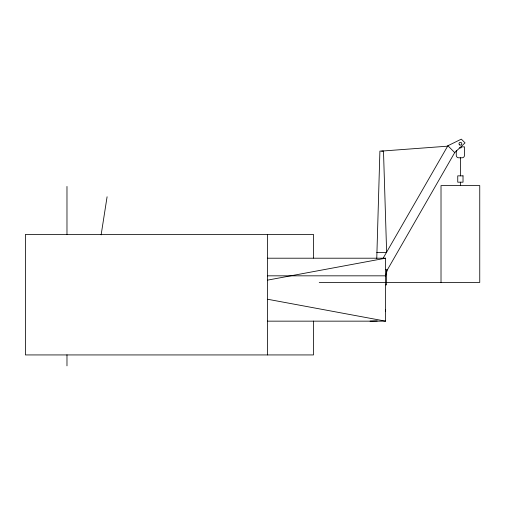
<?xml version="1.0" encoding="UTF-8"?>
<svg xmlns="http://www.w3.org/2000/svg" width="505" height="505" viewBox="0 0 505 505"><rect width="100%" height="100%" fill="white"/><g stroke="black" fill="none" stroke-linecap="round" stroke-linejoin="round"><path stroke-width="0.76" d="M385.574 310.278L385.574 309.855M385.574 310.487L385.567 311.661M376.762 258.648L379.905 151.083L383.491 151.083L386.641 252.487M107.092 196.78L101.133 234.875M385.555 276.046L387.291 269.973L454.721 152.592L465.048 142.877L461.317 139.146L447.872 145.756L383.15 258.188M267.688 280.105L385.574 258.207L385.574 321.155L267.688 299.263M377.285 320.94L370.051 321.155M381.704 151.083L447.619 146.179M376.762 252.487L386.59 252.487M267.341 258.207L385.574 258.207M267.347 275.831L385.58 275.831M319.255 282.421L479.75 282.421L479.75 185.581L441.016 185.581L441.016 282.421M385.656 284.839L386.628 284.839L386.641 270.207M267.341 321.155L385.58 321.155M385.561 269.424L387.291 269.973M447.872 145.749L454.721 152.592M460.383 157.787L460.383 175.847M460.383 182.185L460.383 185.581M456.267 150.572L456.267 155.37A2.424 2.424 0 0 0 458.685 157.787L462.075 157.787A2.424 2.424 0 0 0 464.499 155.37L464.499 146.848L461.759 146.848A1.401 1.401 0 0 1 459.594 147.725M313.491 258.061L313.491 234.434L25.408 234.434L25.408 354.933L313.491 354.933L313.491 321.066M267.505 234.434L267.505 354.933M66.976 186.44L66.976 234.604M66.976 354.819L66.976 365.854M463.022 175.847L457.745 175.847L457.745 182.185L463.022 182.185L463.022 175.847M459.626 144.903A1.401 1.401 0 0 0 461.785 143.786A1.401 1.401 0 0 0 459.739 142.473A1.401 1.401 0 0 0 459.626 144.903"/></g></svg>
